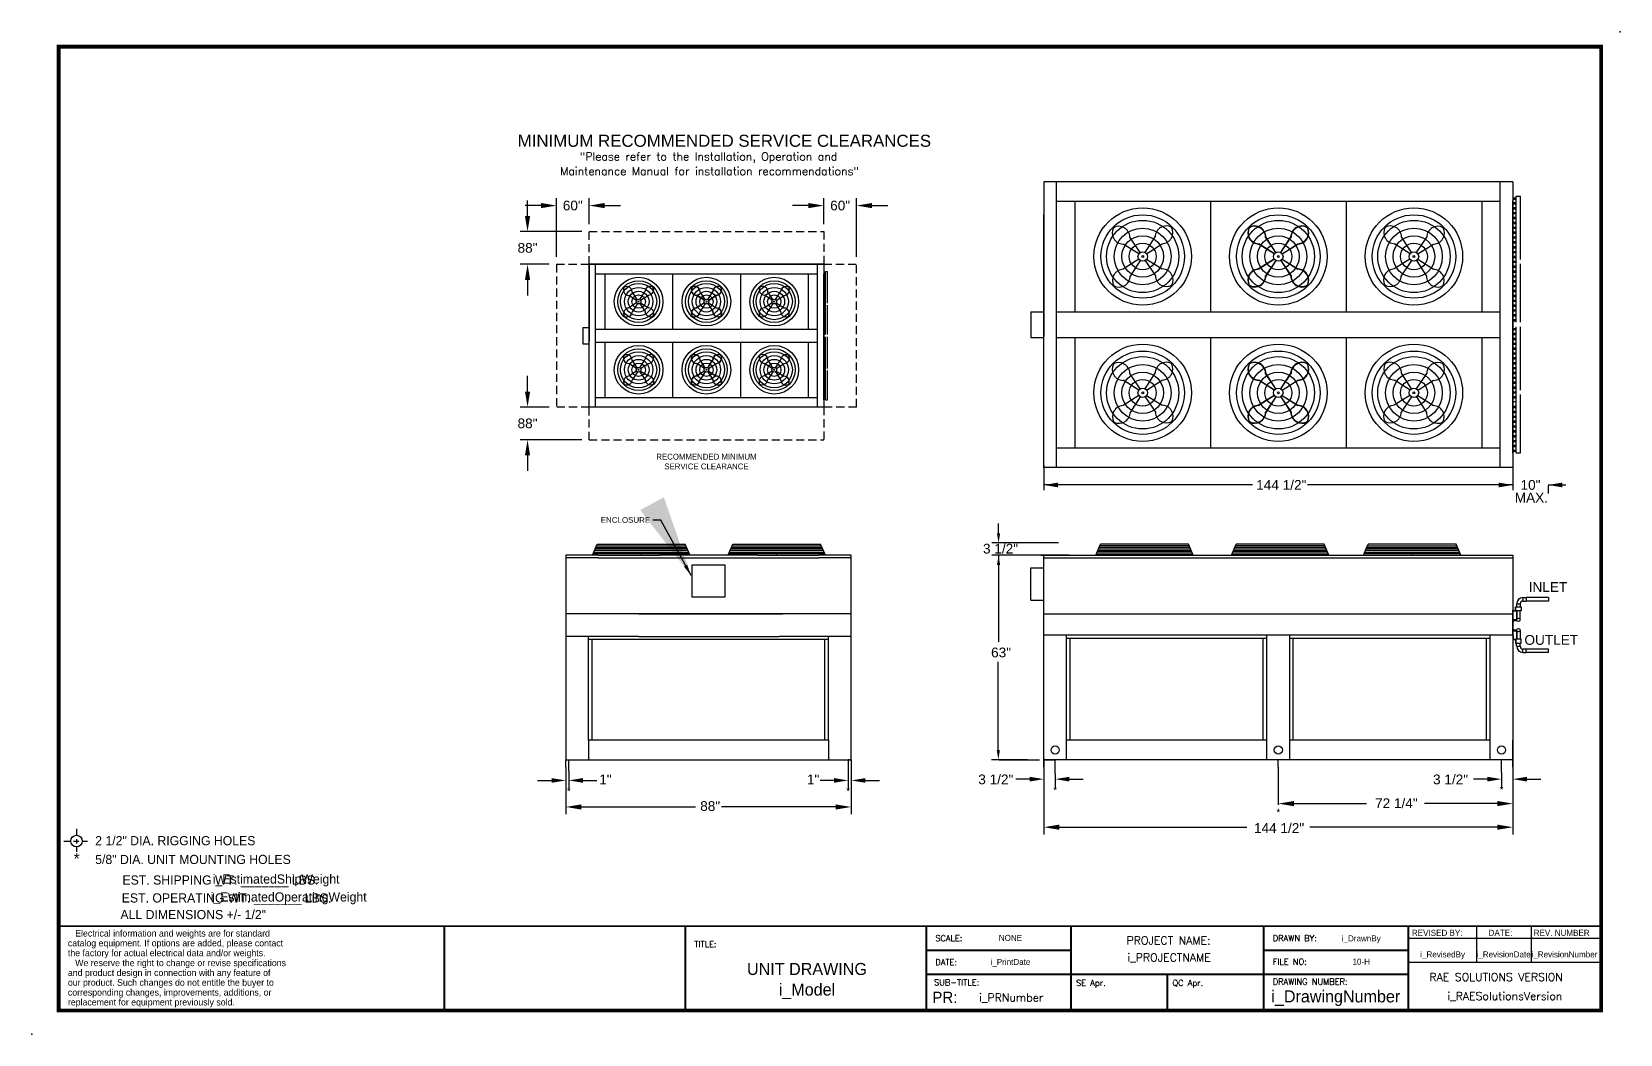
# Model space of a CAD drawing. Extents: x -52 to 437, y -28 to 281.
import ezdxf
from ezdxf.enums import TextEntityAlignment as Align

# ---------------------------------------------------------------- set-up
doc = ezdxf.new("R2010")
doc.units = 0
doc.header["$MEASUREMENT"] = 0
doc.linetypes.add('DASHED', pattern=[0.75, 0.5, -0.25])
doc.layers.get('0').update_dxf_attribs({"color": 1, "linetype": 'CONTINUOUS'})
doc.layers.get('Defpoints').update_dxf_attribs({"color": 1, "linetype": 'CONTINUOUS'})
doc.layers.add('SEE', color=1, linetype='CONTINUOUS')
doc.styles.add('dimentions', font='ARIAL.TTF')
doc.styles.add('SIMPLEX', font='SIMPLEX')
doc.dimstyles.get("Standard").update_dxf_attribs({"dimtxt": 1.8, "dimasz": 1.8, "dimexe": 0.18, "dimexo": 0.0625, "dimgap": 0.09, "dimtad": 0, "dimtih": 1, "dimtoh": 1, "dimdec": 4, "dimzin": 0, "dimdsep": 46, "dimtxsty": 'STANDARD', "dimcen": 0.09, "dimadec": 0, "dimazin": 0, "dimtfac": 1, "dimtdec": 4, "dimtofl": 0, "dimtmove": 0, "dimatfit": 3, "dimfxl": 1, "dimtolj": 1, "dimtzin": 0, "dimarcsym": 0})

msp = doc.modelspace()

# ---------------------------------------------------------------- linework, layer by layer
at = {"color": 1}
for p, q in [((404, 234.97), (259.5, 234.97)), ((259.5, 234.97), (259.5, 187.3)), ((263.38, 146.97), (263.38, 234.97)), ((400.11, 146.97), (400.11, 234.97)), ((404, 234.97), (404, 146.97)), ((104.54, 227.66), (99.74, 227.66)), ((100.44, 224.46), (100.44, 229.26)), ((109.34, 211.82), (109.34, 229.91)), ((119.43, 221.91), (119.43, 229.91)), ((124.23, 227.66), (129.03, 227.66)), ((186.91, 227.66), (182.11, 227.66)), ((191.71, 221.91), (191.71, 229.91)), ((201.8, 211.82), (201.8, 229.91)), ((206.6, 227.66), (211.4, 227.66)), ((400.11, 228.97), (263.38, 228.97)), ((269.06, 228.97), (269.06, 194.97)), ((310.85, 228.97), (310.85, 194.97)), ((352.64, 228.97), (352.64, 194.97)), ((394.43, 228.97), (394.43, 194.97)), ((404, 152.97), (404, 228.97)), ((259.5, 156.9), (259.5, 224.9)), ((117.18, 219.66), (98.18, 219.66)), ((288.73, 212.75), (283.9, 215.82)), ((289.16, 213.19), (286.02, 217.97)), ((290.73, 213.2), (293.8, 218.03)), ((291.17, 212.77), (295.95, 215.91)), ((330.52, 212.75), (325.69, 215.82)), ((330.53, 212.77), (325.75, 215.91)), ((330.95, 213.19), (327.81, 217.97)), ((330.97, 213.2), (327.9, 218.03)), ((332.52, 213.2), (335.59, 218.03)), ((332.54, 213.19), (335.68, 217.97)), ((332.96, 212.77), (337.74, 215.91)), ((332.97, 212.75), (337.8, 215.82)), ((372.32, 212.77), (367.54, 215.91)), ((372.76, 213.2), (369.69, 218.03)), ((374.33, 213.19), (377.47, 217.97)), ((374.76, 212.75), (379.59, 215.82)), ((288.74, 211.18), (283.96, 208.04)), ((289.18, 210.75), (286.11, 205.92)), ((290.75, 210.76), (293.89, 205.98)), ((291.18, 211.19), (296.01, 208.13)), ((330.52, 211.19), (325.69, 208.13)), ((330.53, 211.18), (325.75, 208.04)), ((330.95, 210.76), (327.81, 205.98)), ((330.97, 210.75), (327.9, 205.92)), ((332.52, 210.75), (335.59, 205.92)), ((332.54, 210.76), (335.68, 205.98)), ((332.96, 211.18), (337.74, 208.04)), ((332.97, 211.19), (337.8, 208.13)), ((372.31, 211.19), (367.48, 208.13)), ((372.74, 210.76), (369.6, 205.98)), ((374.31, 210.75), (377.38, 205.92)), ((374.75, 211.18), (379.53, 208.04)), ((107.09, 209.57), (98.18, 209.57)), ((191.68, 209.57), (119.43, 209.57)), ((119.43, 209.57), (119.43, 185.74)), ((121.37, 165.57), (121.37, 209.57)), ((189.73, 206.57), (121.37, 206.57)), ((124.21, 206.57), (124.21, 189.57)), ((145.11, 206.57), (145.11, 189.57)), ((166, 206.57), (166, 189.57)), ((186.89, 206.57), (186.89, 189.57)), ((189.73, 165.57), (189.73, 209.57)), ((191.68, 209.57), (191.68, 165.57)), ((191.71, 168.57), (191.71, 206.57)), ((100.44, 204.77), (100.44, 199.97)), ((119.43, 170.53), (119.43, 204.53)), ((134.26, 198.68), (132.69, 201.07)), ((135.05, 198.68), (136.58, 201.1)), ((155.15, 198.68), (153.59, 201.07)), ((155.16, 198.68), (153.63, 201.1)), ((155.94, 198.68), (157.48, 201.1)), ((155.95, 198.68), (157.52, 201.07)), ((176.06, 198.68), (174.52, 201.1)), ((176.85, 198.68), (178.41, 201.07)), ((134.05, 198.46), (131.63, 200)), ((134.05, 197.67), (131.66, 196.11)), ((134.27, 197.46), (132.74, 195.05)), ((135.06, 197.47), (136.63, 195.07)), ((135.26, 198.47), (137.66, 200.04)), ((135.27, 197.68), (137.69, 196.15)), ((154.94, 198.46), (152.53, 200)), ((154.94, 197.68), (152.53, 196.15)), ((154.95, 198.47), (152.55, 200.04)), ((154.95, 197.67), (152.55, 196.11)), ((155.15, 197.47), (153.59, 195.07)), ((155.16, 197.46), (153.63, 195.05)), ((155.94, 197.46), (157.48, 195.05)), ((155.95, 197.47), (157.52, 195.07)), ((156.16, 198.47), (158.55, 200.04)), ((156.16, 197.67), (158.55, 196.11)), ((156.17, 198.46), (158.58, 200)), ((156.17, 197.68), (158.58, 196.15)), ((175.83, 197.68), (173.42, 196.15)), ((175.84, 198.47), (173.45, 200.04)), ((176.05, 197.47), (174.48, 195.07)), ((176.84, 197.46), (178.37, 195.05)), ((177.05, 197.67), (179.45, 196.11)), ((177.06, 198.46), (179.47, 200)), ((263.38, 194.97), (400.11, 194.97)), ((121.37, 189.57), (189.73, 189.57)), ((191.71, 167.77), (191.71, 186.52)), ((259.5, 146.97), (259.5, 187.3)), ((263.38, 186.97), (400.11, 186.97)), ((269.06, 186.97), (269.06, 152.97)), ((310.85, 186.97), (310.85, 152.97)), ((352.64, 186.97), (352.64, 152.97)), ((394.43, 186.97), (394.43, 152.97)), ((404.01, 151.36), (404.01, 188.86)), ((119.43, 165.57), (119.43, 185.74)), ((121.37, 185.57), (189.73, 185.57)), ((124.21, 185.57), (124.21, 168.57)), ((145.11, 185.57), (145.11, 168.57)), ((166, 185.57), (166, 168.57)), ((186.89, 185.57), (186.89, 168.57)), ((134.05, 177.46), (131.63, 179)), ((134.05, 176.67), (131.66, 175.11)), ((134.26, 177.68), (132.69, 180.07)), ((134.27, 176.46), (132.74, 174.05)), ((135.05, 177.68), (136.58, 180.1)), ((135.06, 176.47), (136.63, 174.07)), ((135.26, 177.47), (137.66, 179.04)), ((135.27, 176.68), (137.69, 175.15)), ((154.94, 177.46), (152.53, 179)), ((154.94, 176.68), (152.53, 175.15)), ((154.95, 177.47), (152.55, 179.04)), ((154.95, 176.67), (152.55, 175.11)), ((155.15, 177.68), (153.59, 180.07)), ((155.15, 176.47), (153.59, 174.07)), ((155.16, 177.68), (153.63, 180.1)), ((155.16, 176.46), (153.63, 174.05)), ((155.94, 177.68), (157.48, 180.1)), ((155.94, 176.46), (157.48, 174.05)), ((155.95, 177.68), (157.52, 180.07)), ((155.95, 176.47), (157.52, 174.07)), ((156.16, 177.47), (158.55, 179.04)), ((156.16, 176.67), (158.55, 175.11)), ((156.17, 177.46), (158.58, 179)), ((156.17, 176.68), (158.58, 175.15)), ((175.83, 176.68), (173.42, 175.15)), ((175.84, 177.47), (173.45, 179.04)), ((176.05, 176.47), (174.48, 174.07)), ((176.06, 177.68), (174.52, 180.1)), ((176.84, 176.46), (178.37, 174.05)), ((176.85, 177.68), (178.41, 180.07)), ((177.05, 176.67), (179.45, 175.11)), ((177.06, 177.46), (179.47, 179)), ((100.44, 170.37), (100.44, 175.17)), ((288.73, 170.75), (283.9, 173.82)), ((289.16, 171.19), (286.02, 175.97)), ((290.73, 171.2), (293.8, 176.03)), ((291.17, 170.77), (295.95, 173.91)), ((330.52, 170.75), (325.69, 173.82)), ((330.53, 170.77), (325.75, 173.91)), ((330.95, 171.19), (327.81, 175.97)), ((330.97, 171.2), (327.9, 176.03)), ((332.52, 171.2), (335.59, 176.03)), ((332.54, 171.19), (335.68, 175.97)), ((332.96, 170.77), (337.74, 173.91)), ((332.97, 170.75), (337.8, 173.82)), ((372.32, 170.77), (367.54, 173.91)), ((372.76, 171.2), (369.69, 176.03)), ((374.33, 171.19), (377.47, 175.97)), ((374.76, 170.75), (379.59, 173.82)), ((404.01, 174.65), (404.01, 165.56)), ((121.37, 168.57), (189.73, 168.57)), ((191.68, 168.57), (191.68, 165.57)), ((288.74, 169.18), (283.96, 166.04)), ((289.18, 168.75), (286.11, 163.92)), ((290.75, 168.76), (293.89, 163.98)), ((291.18, 169.19), (296.01, 166.13)), ((330.52, 169.19), (325.69, 166.13)), ((330.53, 169.18), (325.75, 166.04)), ((330.95, 168.76), (327.81, 163.98)), ((330.97, 168.75), (327.9, 163.92)), ((332.52, 168.75), (335.59, 163.92)), ((332.54, 168.76), (335.68, 163.98)), ((332.96, 169.18), (337.74, 166.04)), ((332.97, 169.19), (337.8, 166.13)), ((372.31, 169.19), (367.48, 166.13)), ((372.74, 168.76), (369.6, 163.98)), ((374.31, 168.75), (377.38, 163.92)), ((374.75, 169.18), (379.53, 166.04)), ((107.09, 165.57), (98.18, 165.57)), ((191.68, 165.57), (119.43, 165.57)), ((117.18, 155.48), (98.18, 155.48)), ((263.38, 152.97), (400.11, 152.97)), ((404, 152.97), (404, 146.97)), ((100.44, 150.68), (100.44, 145.88)), ((404, 146.97), (259.5, 146.97)), ((414.9, 141.35), (414.9, 138.99)), ((120.44, 119.91), (121.89, 123.3)), ((121.69, 122.81), (149.2, 122.81)), ((121.89, 123.3), (148.99, 123.3)), ((150.4, 120), (148.99, 123.3)), ((162.23, 120), (163.64, 123.3)), ((163.44, 122.81), (190.95, 122.81)), ((163.64, 123.3), (190.74, 123.3)), ((192.19, 119.91), (190.74, 123.3)), ((275.5, 119.91), (276.95, 123.3)), ((304.25, 122.81), (276.74, 122.81)), ((304.04, 123.3), (276.95, 123.3)), ((305.5, 119.91), (304.04, 123.3)), ((317.29, 119.91), (318.74, 123.3)), ((346.04, 122.81), (318.53, 122.81)), ((345.83, 123.3), (318.74, 123.3)), ((347.29, 119.91), (345.83, 123.3)), ((358, 119.91), (359.45, 123.3)), ((359.24, 122.81), (386.75, 122.81)), ((359.93, 123.3), (359.45, 123.3)), ((386.54, 123.3), (359.93, 123.3)), ((388, 119.91), (386.54, 123.3)), ((112.19, 119.91), (112.19, 56.91)), ((122.08, 119.91), (112.19, 119.91)), ((122.15, 119.16), (112.19, 119.16)), ((150.23, 120.4), (120.65, 120.4)), ((120.86, 120.88), (150.03, 120.88)), ((149.82, 121.36), (121.06, 121.36)), ((149.61, 121.85), (121.27, 121.85)), ((121.48, 122.33), (149.4, 122.33)), ((191.98, 120.4), (162.4, 120.4)), ((162.61, 120.88), (191.78, 120.88)), ((191.57, 121.36), (162.81, 121.36)), ((191.36, 121.85), (163.02, 121.85)), ((163.23, 122.33), (191.15, 122.33)), ((200.19, 119.16), (190.15, 119.16)), ((200.19, 119.91), (190.23, 119.91)), ((200.19, 56.91), (200.19, 119.91)), ((258.63, 119.91), (260.26, 119.91)), ((259.5, 119.91), (404, 119.91)), ((259.5, 56.91), (259.5, 119.91)), ((259.5, 119.16), (404, 119.16)), ((259.5, 102.72), (259.5, 119.16)), ((275.7, 120.4), (305.29, 120.4)), ((305.08, 120.88), (275.91, 120.88)), ((276.12, 121.36), (304.87, 121.36)), ((276.33, 121.85), (304.67, 121.85)), ((304.46, 122.33), (276.53, 122.33)), ((317.49, 120.4), (347.08, 120.4)), ((346.87, 120.88), (317.7, 120.88)), ((317.91, 121.36), (346.66, 121.36)), ((318.11, 121.85), (346.46, 121.85)), ((346.25, 122.33), (318.32, 122.33)), ((387.79, 120.4), (358.2, 120.4)), ((358.41, 120.88), (387.58, 120.88)), ((387.37, 121.36), (358.62, 121.36)), ((387.17, 121.85), (358.83, 121.85)), ((359.03, 122.33), (386.96, 122.33)), ((404, 119.91), (404, 101.91)), ((134.76, 101.91), (112.19, 101.91)), ((122.19, 101.99), (190.19, 101.99)), ((134.76, 101.91), (178.94, 101.91)), ((200.19, 101.91), (178.94, 101.91)), ((259.5, 101.91), (404, 101.91)), ((404, 101.91), (404, 94.91)), ((404, 101.66), (404, 93.97)), ((134.7, 94.91), (112.19, 94.91)), ((119.19, 62.91), (119.19, 94.91)), ((193.19, 93.91), (119.19, 93.91)), ((120.32, 62.91), (120.32, 93.91)), ((134.7, 94.91), (177.95, 94.91)), ((197.7, 94.91), (177.95, 94.91)), ((192.07, 62.91), (192.07, 93.91)), ((193.19, 62.91), (193.19, 94.91)), ((200.19, 94.91), (196.94, 94.91)), ((259.5, 95.41), (404, 95.41)), ((266.5, 56.91), (266.5, 95.41)), ((266.5, 94.41), (328.25, 94.41)), ((267.62, 62.91), (267.62, 94.41)), ((327.12, 62.91), (327.12, 94.41)), ((328.25, 56.91), (328.25, 95.41)), ((335.25, 56.91), (335.25, 95.41)), ((335.25, 94.41), (397, 94.41)), ((336.37, 62.91), (336.37, 94.41)), ((395.87, 62.91), (395.87, 94.41)), ((397, 56.91), (397, 95.41)), ((404, 94.91), (404, 56.91)), ((193.19, 62.91), (119.19, 62.91)), ((119.19, 62.91), (119.19, 56.91)), ((193.19, 62.91), (193.19, 56.91)), ((328.25, 62.91), (266.5, 62.91)), ((397, 62.91), (335.25, 62.91)), ((404, 56.91), (404, 62.91)), ((112.19, 56.91), (200.19, 56.91)), ((112.19, 54.66), (112.19, 56.91)), ((112.19, 54.66), (112.19, 40.09)), ((113.19, 53.37), (113.19, 56.91)), ((200.19, 56.91), (199.19, 56.91)), ((200.19, 56.91), (200.19, 40.09)), ((404, 56.91), (259.5, 56.91)), ((259.5, 56.91), (263, 56.91)), ((259.5, 54.66), (259.5, 56.91)), ((259.5, 54.66), (259.5, 33.87)), ((263, 52.6), (263, 56.91)), ((331.75, 54.66), (331.75, 56.91)), ((331.75, 54.66), (331.75, 43)), ((400.5, 52.99), (400.5, 56.91)), ((404, 54.66), (404, 56.91)), ((404, 54.66), (404, 43)), ((404, 54.66), (404, 33.87)), ((116.99, 42.35), (152.16, 42.35)), ((195.39, 42.35), (160.23, 42.35)), ((336.55, 43.39), (358.96, 43.39)), ((399.2, 43.39), (376.78, 43.39)), ((264.3, 36.12), (322.08, 36.12)), ((399.2, 36.12), (341.41, 36.12))]:
    msp.add_line(p, q, dxfattribs=at)
at = {"ltscale": 7}
for p, q in [((403.96, 230.06), (405.1, 230.06)), ((405.07, 230.53), (406.38, 230.53)), ((405.07, 191.69), (405.07, 230.53)), ((406.38, 211.01), (406.38, 230.53)), ((403.96, 229.68), (405.1, 229.68)), ((403.96, 228.56), (405.1, 228.56)), ((403.96, 228.18), (405.1, 228.18)), ((403.96, 227.06), (405.1, 227.06)), ((403.96, 226.68), (405.1, 226.68)), ((403.96, 225.56), (405.1, 225.56)), ((403.96, 225.18), (405.1, 225.18)), ((403.96, 224.06), (405.1, 224.06)), ((403.96, 223.68), (405.1, 223.68)), ((403.96, 222.56), (405.1, 222.56)), ((403.96, 222.18), (405.1, 222.18)), ((403.96, 221.06), (405.1, 221.06)), ((403.96, 220.68), (405.1, 220.68)), ((403.96, 219.56), (405.1, 219.56)), ((403.96, 219.18), (405.1, 219.18)), ((403.96, 218.06), (405.1, 218.06)), ((403.96, 217.68), (405.1, 217.68)), ((403.96, 216.56), (405.1, 216.56)), ((403.96, 216.18), (405.1, 216.18)), ((403.96, 215.06), (405.1, 215.06)), ((403.96, 214.68), (405.1, 214.68)), ((403.96, 213.56), (405.1, 213.56)), ((403.96, 213.18), (405.1, 213.18)), ((403.96, 212.06), (405.1, 212.06)), ((403.96, 211.68), (405.1, 211.68)), ((403.96, 210.56), (405.1, 210.56)), ((191.69, 207.12), (192.26, 207.12)), ((191.69, 206.93), (192.26, 206.93)), ((191.69, 206.37), (192.26, 206.37)), ((191.69, 206.18), (192.26, 206.18)), ((191.69, 205.62), (192.26, 205.62)), ((192.25, 207.35), (192.9, 207.35)), ((192.25, 187.93), (192.25, 207.35)), ((192.9, 197.59), (192.9, 207.35)), ((403.96, 210.18), (405.1, 210.18)), ((403.96, 209.06), (405.1, 209.06)), ((403.96, 208.68), (405.1, 208.68)), ((403.96, 207.56), (405.1, 207.56)), ((403.96, 207.18), (405.1, 207.18)), ((403.96, 206.06), (405.1, 206.06)), ((403.96, 205.68), (405.1, 205.68)), ((406.38, 191.69), (406.38, 209.7)), ((191.69, 205.43), (192.26, 205.43)), ((191.69, 204.87), (192.26, 204.87)), ((191.69, 204.68), (192.26, 204.68)), ((191.69, 204.12), (192.26, 204.12)), ((191.69, 203.93), (192.26, 203.93)), ((191.69, 203.37), (192.26, 203.37)), ((191.69, 203.18), (192.26, 203.18)), ((191.69, 202.62), (192.26, 202.62)), ((191.69, 202.43), (192.26, 202.43)), ((191.69, 201.87), (192.26, 201.87)), ((191.69, 201.68), (192.26, 201.68)), ((191.69, 201.12), (192.26, 201.12)), ((191.69, 200.93), (192.26, 200.93)), ((403.96, 204.56), (405.1, 204.56)), ((403.96, 204.18), (405.1, 204.18)), ((403.96, 203.06), (405.1, 203.06)), ((403.96, 202.68), (405.1, 202.68)), ((403.96, 201.56), (405.1, 201.56)), ((403.96, 201.18), (405.1, 201.18)), ((191.69, 200.37), (192.26, 200.37)), ((191.69, 200.18), (192.26, 200.18)), ((191.69, 199.62), (192.26, 199.62)), ((191.69, 199.43), (192.26, 199.43)), ((191.69, 198.87), (192.26, 198.87)), ((191.69, 198.68), (192.26, 198.68)), ((191.69, 198.12), (192.26, 198.12)), ((191.69, 197.93), (192.26, 197.93)), ((191.69, 197.37), (192.26, 197.37)), ((191.69, 197.18), (192.26, 197.18)), ((191.69, 196.62), (192.26, 196.62)), ((191.69, 196.43), (192.26, 196.43)), ((191.69, 195.87), (192.26, 195.87)), ((192.9, 187.93), (192.9, 196.94)), ((403.96, 200.06), (405.1, 200.06)), ((403.96, 199.68), (405.1, 199.68)), ((403.96, 198.56), (405.1, 198.56)), ((403.96, 198.18), (405.1, 198.18)), ((403.96, 197.06), (405.1, 197.06)), ((403.96, 196.68), (405.1, 196.68)), ((191.69, 195.68), (192.26, 195.68)), ((191.69, 195.12), (192.26, 195.12)), ((191.69, 194.93), (192.26, 194.93)), ((191.69, 194.37), (192.26, 194.37)), ((191.69, 194.18), (192.26, 194.18)), ((191.69, 193.62), (192.26, 193.62)), ((191.69, 193.43), (192.26, 193.43)), ((191.69, 192.87), (192.26, 192.87)), ((191.69, 192.68), (192.26, 192.68)), ((191.69, 192.12), (192.26, 192.12)), ((191.69, 191.93), (192.26, 191.93)), ((191.69, 191.37), (192.26, 191.37)), ((191.69, 191.18), (192.26, 191.18)), ((403.96, 195.56), (405.1, 195.56)), ((403.96, 195.18), (405.1, 195.18)), ((403.96, 194.06), (405.1, 194.06)), ((403.96, 193.68), (405.1, 193.68)), ((403.96, 192.56), (405.1, 192.56)), ((403.96, 192.18), (405.1, 192.18)), ((191.69, 190.62), (192.26, 190.62)), ((191.69, 190.43), (192.26, 190.43)), ((191.69, 189.87), (192.26, 189.87)), ((191.69, 189.68), (192.26, 189.68)), ((191.69, 189.12), (192.26, 189.12)), ((191.69, 188.93), (192.26, 188.93)), ((191.69, 188.37), (192.26, 188.37)), ((191.69, 188.18), (192.26, 188.18)), ((191.69, 186.99), (192.26, 186.99)), ((191.69, 186.8), (192.26, 186.8)), ((191.69, 186.24), (192.26, 186.24)), ((191.69, 186.05), (192.26, 186.05)), ((192.9, 177.47), (192.9, 187.23)), ((403.96, 189.81), (405.1, 189.81)), ((403.96, 189.44), (405.1, 189.44)), ((403.96, 188.31), (405.1, 188.31)), ((403.96, 187.94), (405.1, 187.94)), ((403.96, 186.81), (405.1, 186.81)), ((403.96, 186.44), (405.1, 186.44)), ((191.69, 185.49), (192.26, 185.49)), ((191.69, 185.3), (192.26, 185.3)), ((191.69, 184.74), (192.26, 184.74)), ((191.69, 184.55), (192.26, 184.55)), ((191.69, 183.99), (192.26, 183.99)), ((191.69, 183.8), (192.26, 183.8)), ((191.69, 183.24), (192.26, 183.24)), ((191.69, 183.05), (192.26, 183.05)), ((191.69, 182.49), (192.26, 182.49)), ((191.69, 182.3), (192.26, 182.3)), ((191.69, 181.74), (192.26, 181.74)), ((191.69, 181.55), (192.26, 181.55)), ((403.96, 185.31), (405.1, 185.31)), ((403.96, 184.94), (405.1, 184.94)), ((403.96, 183.81), (405.1, 183.81)), ((403.96, 183.44), (405.1, 183.44)), ((403.96, 182.31), (405.1, 182.31)), ((403.96, 181.94), (405.1, 181.94)), ((191.69, 180.99), (192.26, 180.99)), ((191.69, 180.8), (192.26, 180.8)), ((191.69, 180.24), (192.26, 180.24)), ((191.69, 180.05), (192.26, 180.05)), ((191.69, 179.49), (192.26, 179.49)), ((191.69, 179.3), (192.26, 179.3)), ((191.69, 178.74), (192.26, 178.74)), ((191.69, 178.55), (192.26, 178.55)), ((191.69, 177.99), (192.26, 177.99)), ((191.69, 177.8), (192.26, 177.8)), ((191.69, 177.24), (192.26, 177.24)), ((191.69, 177.05), (192.26, 177.05)), ((191.69, 176.49), (192.26, 176.49)), ((191.69, 176.3), (192.26, 176.3)), ((403.96, 180.81), (405.1, 180.81)), ((403.96, 180.44), (405.1, 180.44)), ((403.96, 179.31), (405.1, 179.31)), ((403.96, 178.94), (405.1, 178.94)), ((403.96, 177.81), (405.1, 177.81)), ((403.96, 177.44), (405.1, 177.44)), ((403.96, 176.31), (405.1, 176.31)), ((191.69, 175.74), (192.26, 175.74)), ((191.69, 174.99), (192.26, 174.99)), ((191.69, 174.8), (192.26, 174.8)), ((191.69, 174.24), (192.26, 174.24)), ((191.69, 174.05), (192.26, 174.05)), ((191.69, 173.49), (192.26, 173.49)), ((191.69, 173.3), (192.26, 173.3)), ((191.69, 172.74), (192.26, 172.74)), ((191.69, 172.55), (192.26, 172.55)), ((191.69, 171.99), (192.26, 171.99)), ((191.69, 171.8), (192.26, 171.8)), ((403.96, 175.94), (405.1, 175.94)), ((403.96, 174.81), (405.1, 174.81)), ((403.96, 174.44), (405.1, 174.44)), ((403.96, 173.31), (405.1, 173.31)), ((403.96, 172.94), (405.1, 172.94)), ((403.96, 171.81), (405.1, 171.81)), ((403.96, 171.44), (405.1, 171.44))]:
    msp.add_line(p, q, dxfattribs=at)
for p, q in [((404, 220.54), (404, 226.54)), ((404.01, 191.6), (404.01, 229.1)), ((404.01, 214.9), (404.01, 205.81)), ((191.71, 187.89), (191.71, 206.64)), ((191.71, 202.36), (191.71, 205.36)), ((191.71, 199.54), (191.71, 194.99)), ((191.71, 179.41), (191.71, 174.87))]:
    msp.add_line(p, q)
at = {"color": 1, "linetype": 'DASHED', "ltscale": 5}
for p, q in [((119.43, 219.66), (191.71, 219.66)), ((119.43, 209.57), (119.43, 219.66)), ((191.71, 219.66), (191.71, 209.57)), ((109.34, 209.57), (109.34, 165.57)), ((109.34, 209.57), (119.43, 209.57)), ((191.71, 209.57), (201.8, 209.57)), ((201.8, 165.57), (201.8, 209.57)), ((119.43, 165.57), (109.34, 165.57)), ((119.43, 155.48), (119.43, 165.57)), ((201.8, 165.57), (190.05, 165.57)), ((191.71, 165.57), (191.71, 155.48)), ((119.43, 155.48), (191.71, 155.48))]:
    msp.add_line(p, q, dxfattribs=at)
at = {"color": 1, "ltscale": 5}
for p, q in [((119.43, 165.57), (119.43, 209.57)), ((119.43, 209.57), (191.71, 209.57)), ((191.71, 209.57), (191.71, 165.57)), ((191.74, 170.57), (191.74, 204.57)), ((191.74, 204.57), (191.74, 170.57)), ((191.74, 170.57), (191.74, 204.57)), ((191.71, 165.57), (119.43, 165.57))]:
    msp.add_line(p, q, dxfattribs=at)
at = {"color": 7, "linetype": 'Continuous'}
for p, q in [((403.93, 191.32), (403.92, 191.32)), ((403.93, 191.32), (403.93, 191.32)), ((404.01, 191.32), (404.01, 191.31)), ((191.67, 187.75), (191.67, 187.75)), ((191.67, 187.75), (191.67, 187.75)), ((191.71, 187.75), (191.71, 187.74))]:
    msp.add_line(p, q, dxfattribs=at)
at = {"color": 1, "ltscale": 7}
for p, q in [((192.25, 167.81), (192.25, 187.23)), ((405.07, 151.44), (405.07, 190.28)), ((406.38, 170.76), (406.38, 190.28)), ((192.9, 167.81), (192.9, 176.81)), ((191.69, 171.24), (192.26, 171.24)), ((191.69, 171.05), (192.26, 171.05)), ((191.69, 170.49), (192.26, 170.49)), ((191.69, 170.3), (192.26, 170.3)), ((191.69, 169.74), (192.26, 169.74)), ((191.69, 169.55), (192.26, 169.55)), ((191.69, 168.99), (192.26, 168.99)), ((191.69, 168.8), (192.26, 168.8)), ((191.69, 168.24), (192.26, 168.24)), ((191.69, 168.05), (192.26, 168.05)), ((192.25, 167.81), (192.9, 167.81)), ((403.96, 170.31), (405.1, 170.31)), ((403.96, 169.94), (405.1, 169.94)), ((403.96, 168.81), (405.1, 168.81)), ((403.96, 168.44), (405.1, 168.44)), ((403.96, 167.31), (405.1, 167.31)), ((406.38, 151.44), (406.38, 169.45)), ((403.96, 165.81), (405.1, 165.81)), ((403.96, 165.44), (405.1, 165.44)), ((403.96, 164.31), (405.1, 164.31)), ((403.96, 163.94), (405.1, 163.94)), ((403.96, 162.81), (405.1, 162.81)), ((403.96, 162.44), (405.1, 162.44)), ((403.96, 161.31), (405.1, 161.31)), ((403.96, 160.94), (405.1, 160.94)), ((403.96, 159.81), (405.1, 159.81)), ((403.96, 159.44), (405.1, 159.44)), ((403.96, 158.31), (405.1, 158.31)), ((403.96, 157.94), (405.1, 157.94)), ((403.96, 156.81), (405.1, 156.81)), ((403.96, 156.44), (405.1, 156.44)), ((403.96, 155.31), (405.1, 155.31)), ((403.96, 154.94), (405.1, 154.94)), ((403.96, 153.81), (405.1, 153.81)), ((403.96, 153.44), (405.1, 153.44)), ((403.96, 152.31), (405.1, 152.31)), ((403.96, 151.94), (405.1, 151.94)), ((405.07, 151.44), (406.38, 151.44)), ((404, 102.87), (404.82, 102.87)), ((404, 101.6), (404, 102.87)), ((404, 102.84), (404, 93.99)), ((404.07, 101.6), (404.07, 102.8)), ((404.07, 102.8), (404.9, 102.8)), ((404.82, 102.87), (404.82, 104)), ((404.82, 104), (404.9, 104)), ((404.9, 102.8), (404.9, 104)), ((404.9, 104), (406.25, 104)), ((406.55, 102.8), (404.9, 102.8)), ((405.14, 104.94), (406.3, 104.94)), ((405.14, 104.94), (405.14, 104)), ((405.2, 104), (406.25, 104)), ((405.2, 102.8), (405.2, 100.01)), ((405.2, 100.01), (405.2, 102.8)), ((406.25, 104), (406.55, 104)), ((406.25, 100.01), (406.25, 102.8)), ((406.3, 104.94), (406.3, 104)), ((406.55, 104), (406.55, 102.8)), ((407.12, 106.92), (407.12, 105.75)), ((407.12, 106.92), (408.06, 106.92)), ((407.12, 105.75), (408.06, 105.75)), ((408.06, 106.92), (408.06, 105.75)), ((414.94, 106.86), (408.06, 106.86)), ((414.94, 105.81), (408.06, 105.81)), ((414.94, 106.86), (414.94, 105.81)), ((404, 101.6), (404, 98.41)), ((404.07, 101.6), (404, 101.6)), ((404, 100.16), (405.22, 100.16)), ((404, 98.41), (404, 100.01)), ((404, 99.86), (405.22, 99.86)), ((404, 96.97), (405.22, 96.97)), ((404, 96.67), (405.22, 96.67)), ((404, 95.22), (404, 93.95)), ((404.07, 95.22), (404, 95.22)), ((404, 93.95), (404.82, 93.95)), ((404.07, 95.22), (404.07, 94.02)), ((404.07, 94.02), (404.9, 94.02)), ((404.82, 93.95), (404.82, 92.82)), ((406.55, 94.02), (404.9, 94.02)), ((404.9, 94.02), (404.9, 92.82)), ((405.2, 94.02), (405.2, 96.82)), ((405.2, 96.82), (405.2, 94.02)), ((406.25, 96.82), (406.25, 94.02)), ((406.55, 92.82), (406.55, 94.02)), ((404.82, 92.82), (404.9, 92.82)), ((404.9, 92.82), (406.25, 92.82)), ((405.14, 91.89), (405.14, 92.82)), ((405.14, 92.82), (406.3, 92.82)), ((405.14, 91.89), (406.3, 91.89)), ((405.2, 92.82), (406.25, 92.82)), ((406.25, 92.82), (406.55, 92.82)), ((406.3, 91.89), (406.3, 92.82)), ((407.12, 91.07), (408.06, 91.07)), ((407.12, 89.9), (407.12, 91.07)), ((407.12, 89.9), (408.06, 89.9)), ((408.06, 89.9), (408.06, 91.07)), ((414.94, 91.01), (408.06, 91.01)), ((414.94, 89.96), (408.06, 89.96)), ((414.94, 89.96), (414.94, 91.01))]:
    msp.add_line(p, q, dxfattribs=at)
at = {"color": 1, "lineweight": 30}
for p, q in [((259.5, 147.72), (259.5, 139.99)), ((404, 147.72), (404, 139.99)), ((281.18, 141.57), (259.5, 141.57)), ((323.81, 141.57), (259.5, 141.57)), ((404, 141.57), (340.71, 141.57)), ((414.9, 141.57), (420.37, 141.57)), ((245.74, 56.91), (258.19, 56.91)), ((-38.53, 35.65), (-38.53, 33.78)), ((-42.41, 31.86), (-40.51, 31.86)), ((-39.41, 31.86), (-37.81, 31.86)), ((-38.53, 32.46), (-38.53, 31.05)), ((-38.53, 30.04), (-38.53, 28.56)), ((-36.72, 31.86), (-35.09, 31.86)), ((74.8, -20.35), (74.8, 5.63)), ((149.05, -20.35), (149.05, 5.63)), ((223.3, 5.63), (371.8, 5.63)), ((223.3, -20.35), (223.3, 5.63)), ((267.85, 5.63), (267.85, -20.35)), ((327.25, 5.63), (327.25, -9.22)), ((371.8, 5.63), (371.8, -20.35)), ((371.8, 5.63), (431.2, 5.63)), ((371.8, 5.63), (371.8, 1.92)), ((392.76, 5.63), (392.76, -5.5)), ((409.64, 5.63), (409.64, -5.5)), ((371.8, 1.92), (431.2, 1.92)), ((267.85, -1.79), (223.3, -1.79)), ((327.25, -1.79), (371.8, -1.79)), ((327.25, -9.22), (327.25, -1.79)), ((371.8, -9.22), (223.3, -9.22)), ((297.55, -9.22), (297.55, -20.35)), ((327.25, -9.22), (327.25, -20.35)), ((371.8, -5.5), (431.2, -5.5))]:
    msp.add_line(p, q, dxfattribs=at)
at = {"color": 1, "linetype": 'ByBlock', "lineweight": 30}
for p, q in [((245.55, 126.71), (245.55, 129.73)), ((264.03, 123.69), (243.45, 123.69)), ((267.33, 119.9), (243.45, 119.9)), ((245.55, 119.9), (245.55, 93.28)), ((245.48, 59.94), (245.48, 87.04)), ((254.48, 56.91), (243.38, 56.91))]:
    msp.add_line(p, q, dxfattribs=at)
at = {"color": 1, "linetype": 'Continuous'}
for p, q in [((403.29, 101.71), (403.29, 101.66)), ((404, 101.71), (403.29, 101.71)), ((403.29, 101.66), (403.29, 101.71)), ((403.29, 101.71), (403.29, 101.71)), ((404, 101.66), (404, 101.71)), ((404, 101.66), (404, 101.6)), ((404, 95.23), (404, 101.6))]:
    msp.add_line(p, q, dxfattribs=at)
at = {"color": 1, "linetype": 'ByBlock'}
for p, q in [((112.19, 53.91), (112.19, 47.53)), ((199.19, 56.91), (199.19, 47.53)), ((200.19, 53.91), (200.19, 47.53)), ((259.5, 57.29), (259.5, 47.93)), ((404, 57.29), (404, 47.93)), ((103.55, 50.53), (107.87, 50.53)), ((113.19, 53.37), (113.19, 47.53)), ((117.51, 50.53), (121.83, 50.53)), ((194.87, 50.53), (190.55, 50.53)), ((204.51, 50.53), (208.83, 50.53)), ((255.18, 50.93), (250.86, 50.93)), ((263, 52.6), (263, 47.93)), ((267.32, 50.93), (271.64, 50.93)), ((396.18, 50.93), (391.86, 50.93)), ((400.5, 52.99), (400.5, 47.93)), ((408.32, 50.93), (412.64, 50.93))]:
    msp.add_line(p, q, dxfattribs=at)
at = {"color": 1, "const_width": 1.19}
msp.add_lwpolyline([(-44, -20.35), (431.2, -20.35), (431.2, 276.65), (-44, 276.65), (-44, -20.35)], dxfattribs=at)
at = {"color": 1, "lineweight": 30, "const_width": 0.594}
for points in [[(75.5, 5.63), (-44, 5.63)], [(431.2, 5.63), (74.8, 5.63), (74.8, -20.35)], [(149.05, 5.63), (149.05, -20.35)], [(223.3, 5.63), (223.3, -20.35)], [(267.85, 5.63), (267.85, -20.35)], [(327.25, 5.63), (327.25, -20.35)], [(371.8, -20.35), (371.8, 5.63), (431.2, 5.63)], [(267.85, -1.79), (223.3, -1.79)], [(371.8, -1.79), (327.25, -1.79), (327.25, -20.35)], [(371.8, -9.22), (223.3, -9.22)], [(297.55, -9.22), (297.55, -20.35)]]:
    msp.add_lwpolyline(points, dxfattribs=at)
at = {"color": 1}
for centre, radius in [((289.96, 211.97), 15), ((331.75, 211.97), 15), ((331.75, 211.97), 15), ((373.54, 211.97), 15), ((289.96, 211.97), 12.85), ((289.96, 211.97), 11.14), ((289.96, 211.97), 8.74), ((331.75, 211.97), 12.85), ((331.75, 211.97), 12.85), ((331.75, 211.97), 11.14), ((331.75, 211.97), 11.14), ((331.75, 211.97), 8.74), ((331.75, 211.97), 8.74), ((373.54, 211.97), 12.85), ((373.54, 211.97), 11.14), ((373.54, 211.97), 8.74), ((289.96, 211.97), 6.4), ((289.96, 211.97), 4.13), ((331.75, 211.97), 6.4), ((331.75, 211.97), 6.4), ((331.75, 211.97), 4.13), ((331.75, 211.97), 4.13), ((373.54, 211.97), 6.4), ((373.54, 211.97), 4.13), ((289.96, 211.97), 1.45), ((289.96, 211.97), 0.286), ((331.75, 211.97), 1.45), ((331.75, 211.97), 1.45), ((331.75, 211.97), 0.286), ((331.75, 211.97), 0.286), ((373.54, 211.97), 1.45), ((373.54, 211.97), 0.286), ((134.66, 198.07), 7.5), ((155.55, 198.07), 7.5), ((155.55, 198.07), 7.5), ((176.45, 198.07), 7.5), ((134.66, 198.07), 6.43), ((134.66, 198.07), 5.57), ((134.66, 198.07), 4.37), ((134.66, 198.07), 3.2), ((155.55, 198.07), 6.43), ((155.55, 198.07), 6.43), ((155.55, 198.07), 5.57), ((155.55, 198.07), 5.57), ((155.55, 198.07), 4.37), ((155.55, 198.07), 4.37), ((155.55, 198.07), 3.2), ((155.55, 198.07), 3.2), ((176.45, 198.07), 6.43), ((176.45, 198.07), 5.57), ((176.45, 198.07), 4.37), ((176.45, 198.07), 3.2), ((134.66, 198.07), 2.07), ((134.66, 198.07), 0.726), ((134.66, 198.07), 0.143), ((155.55, 198.07), 2.07), ((155.55, 198.07), 2.07), ((155.55, 198.07), 0.726), ((155.55, 198.07), 0.726), ((155.55, 198.07), 0.143), ((155.55, 198.07), 0.143), ((176.45, 198.07), 2.07), ((176.45, 198.07), 0.726), ((176.45, 198.07), 0.143), ((134.66, 177.07), 7.5), ((134.66, 177.07), 6.43), ((134.66, 177.07), 5.57), ((134.66, 177.07), 4.37), ((155.55, 177.07), 7.5), ((155.55, 177.07), 7.5), ((155.55, 177.07), 6.43), ((155.55, 177.07), 6.43), ((155.55, 177.07), 5.57), ((155.55, 177.07), 5.57), ((155.55, 177.07), 4.37), ((155.55, 177.07), 4.37), ((176.45, 177.07), 7.5), ((176.45, 177.07), 6.43), ((176.45, 177.07), 5.57), ((176.45, 177.07), 4.37), ((289.96, 169.97), 15), ((289.96, 169.97), 12.85), ((289.96, 169.97), 11.14), ((331.75, 169.97), 15), ((331.75, 169.97), 15), ((331.75, 169.97), 12.85), ((331.75, 169.97), 12.85), ((331.75, 169.97), 11.14), ((331.75, 169.97), 11.14), ((373.54, 169.97), 15), ((373.54, 169.97), 12.85), ((373.54, 169.97), 11.14), ((134.66, 177.07), 3.2), ((134.66, 177.07), 2.07), ((134.66, 177.07), 0.726), ((134.66, 177.07), 0.143), ((155.55, 177.07), 3.2), ((155.55, 177.07), 3.2), ((155.55, 177.07), 2.07), ((155.55, 177.07), 2.07), ((155.55, 177.07), 0.726), ((155.55, 177.07), 0.726), ((155.55, 177.07), 0.143), ((155.55, 177.07), 0.143), ((176.45, 177.07), 3.2), ((176.45, 177.07), 2.07), ((176.45, 177.07), 0.726), ((176.45, 177.07), 0.143), ((289.96, 169.97), 8.74), ((289.96, 169.97), 6.4), ((331.75, 169.97), 8.74), ((331.75, 169.97), 8.74), ((331.75, 169.97), 6.4), ((331.75, 169.97), 6.4), ((373.54, 169.97), 8.74), ((373.54, 169.97), 6.4), ((289.96, 169.97), 4.13), ((289.96, 169.97), 1.45), ((331.75, 169.97), 4.13), ((331.75, 169.97), 4.13), ((331.75, 169.97), 1.45), ((331.75, 169.97), 1.45), ((373.54, 169.97), 4.13), ((373.54, 169.97), 1.45), ((289.96, 169.97), 0.286), ((331.75, 169.97), 0.286), ((331.75, 169.97), 0.286), ((373.54, 169.97), 0.286), ((263, 59.91), 1.25), ((331.75, 59.91), 1.25), ((400.5, 59.91), 1.25)]:
    msp.add_circle(centre, radius, dxfattribs=at)
at = {"color": 1, "ltscale": 7}
for centre in [(405.72, 100.01), (405.72, 96.82)]:
    msp.add_circle(centre, 0.525, dxfattribs=at)
at = {"color": 1, "lineweight": 30}
msp.add_circle((-38.53, 31.86), 1.78, dxfattribs=at)
at = {"color": 1}
for centre, radius, start, end in [((283.98, 219.24), 3.43, 152.1445, 268.6588), ((282.6, 217.84), 3.43, 2.1853, 118.6996), ((297.23, 217.95), 3.43, 62.1445, 178.6588), ((295.82, 219.33), 3.43, 272.1853, 28.6996), ((325.77, 219.24), 3.43, 152.1445, 268.6588), ((325.88, 219.33), 3.43, 151.3004, 267.8147), ((324.39, 217.84), 3.43, 2.1853, 118.6996), ((324.48, 217.95), 3.43, 1.3412, 117.8555), ((339.02, 217.95), 3.43, 62.1445, 178.6588), ((339.1, 217.84), 3.43, 61.3004, 177.8147), ((337.61, 219.33), 3.43, 272.1853, 28.6996), ((337.72, 219.24), 3.43, 271.3412, 27.8555), ((367.67, 219.33), 3.43, 151.3004, 267.8147), ((366.26, 217.95), 3.43, 1.3412, 117.8555), ((380.89, 217.84), 3.43, 61.3004, 177.8147), ((379.51, 219.24), 3.43, 271.3412, 27.8555), ((284.09, 204.61), 3.43, 92.1853, 208.6996), ((282.69, 206), 3.43, 242.1445, 358.6588), ((297.31, 206.11), 3.43, 182.1853, 298.6996), ((295.93, 204.7), 3.43, 332.1445, 88.6588), ((325.77, 204.7), 3.43, 91.3412, 207.8555), ((325.88, 204.61), 3.43, 92.1853, 208.6996), ((324.39, 206.11), 3.43, 241.3004, 357.8147), ((324.48, 206), 3.43, 242.1445, 358.6588), ((339.02, 206), 3.43, 181.3412, 297.8555), ((339.1, 206.11), 3.43, 182.1853, 298.6996), ((337.61, 204.61), 3.43, 331.3004, 87.8147), ((337.72, 204.7), 3.43, 332.1445, 88.6588), ((367.56, 204.7), 3.43, 91.3412, 207.8555), ((366.18, 206.11), 3.43, 241.3004, 357.8147), ((380.81, 206), 3.43, 181.3412, 297.8555), ((379.4, 204.61), 3.43, 331.3004, 87.8147), ((131.67, 201.71), 1.71, 152.1445, 268.6588), ((130.98, 201.01), 1.71, 2.1853, 118.6996), ((138.29, 201.06), 1.71, 62.1445, 178.6588), ((137.59, 201.75), 1.71, 272.1853, 28.6996), ((152.57, 201.71), 1.71, 152.1445, 268.6588), ((152.62, 201.75), 1.71, 151.3004, 267.8147), ((151.87, 201.01), 1.71, 2.1853, 118.6996), ((151.92, 201.06), 1.71, 1.3412, 117.8555), ((159.19, 201.06), 1.71, 62.1445, 178.6588), ((159.23, 201.01), 1.71, 61.3004, 177.8147), ((158.49, 201.75), 1.71, 272.1853, 28.6996), ((158.54, 201.71), 1.71, 271.3412, 27.8555), ((173.51, 201.75), 1.71, 151.3004, 267.8147), ((172.81, 201.06), 1.71, 1.3412, 117.8555), ((180.13, 201.01), 1.71, 61.3004, 177.8147), ((179.43, 201.71), 1.71, 271.3412, 27.8555), ((131.73, 194.39), 1.71, 92.1853, 208.6996), ((137.65, 194.44), 1.71, 332.1445, 88.6588), ((152.57, 194.44), 1.71, 91.3412, 207.8555), ((152.62, 194.39), 1.71, 92.1853, 208.6996), ((158.49, 194.39), 1.71, 331.3004, 87.8147), ((158.54, 194.44), 1.71, 332.1445, 88.6588), ((173.46, 194.44), 1.71, 91.3412, 207.8555), ((179.38, 194.39), 1.71, 331.3004, 87.8147), ((131.02, 195.09), 1.71, 242.1445, 358.6588), ((138.34, 195.14), 1.71, 182.1853, 298.6996), ((151.87, 195.14), 1.71, 241.3004, 357.8147), ((151.92, 195.09), 1.71, 242.1445, 358.6588), ((159.19, 195.09), 1.71, 181.3412, 297.8555), ((159.23, 195.14), 1.71, 182.1853, 298.6996), ((172.77, 195.14), 1.71, 241.3004, 357.8147), ((180.08, 195.09), 1.71, 181.3412, 297.8555), ((131.67, 180.71), 1.71, 152.1445, 268.6588), ((130.98, 180.01), 1.71, 2.1853, 118.6996), ((138.29, 180.06), 1.71, 62.1445, 178.6588), ((137.59, 180.75), 1.71, 272.1853, 28.6996), ((152.57, 180.71), 1.71, 152.1445, 268.6588), ((152.62, 180.75), 1.71, 151.3004, 267.8147), ((151.87, 180.01), 1.71, 2.1853, 118.6996), ((151.92, 180.06), 1.71, 1.3412, 117.8555), ((159.19, 180.06), 1.71, 62.1445, 178.6588), ((159.23, 180.01), 1.71, 61.3004, 177.8147), ((158.49, 180.75), 1.71, 272.1853, 28.6996), ((158.54, 180.71), 1.71, 271.3412, 27.8555), ((173.51, 180.75), 1.71, 151.3004, 267.8147), ((172.81, 180.06), 1.71, 1.3412, 117.8555), ((180.13, 180.01), 1.71, 61.3004, 177.8147), ((179.43, 180.71), 1.71, 271.3412, 27.8555), ((283.98, 177.24), 3.43, 152.1445, 268.6588), ((282.6, 175.84), 3.43, 2.1853, 118.6996), ((297.23, 175.95), 3.43, 62.1445, 178.6588), ((295.82, 177.33), 3.43, 272.1853, 28.6996), ((325.77, 177.24), 3.43, 152.1445, 268.6588), ((325.88, 177.33), 3.43, 151.3004, 267.8147), ((324.39, 175.84), 3.43, 2.1853, 118.6996), ((324.48, 175.95), 3.43, 1.3412, 117.8555), ((339.02, 175.95), 3.43, 62.1445, 178.6588), ((339.1, 175.84), 3.43, 61.3004, 177.8147), ((337.61, 177.33), 3.43, 272.1853, 28.6996), ((337.72, 177.24), 3.43, 271.3412, 27.8555), ((367.67, 177.33), 3.43, 151.3004, 267.8147), ((366.26, 175.95), 3.43, 1.3412, 117.8555), ((380.89, 175.84), 3.43, 61.3004, 177.8147), ((379.51, 177.24), 3.43, 271.3412, 27.8555), ((131.73, 173.39), 1.71, 92.1853, 208.6996), ((131.02, 174.09), 1.71, 242.1445, 358.6588), ((138.34, 174.14), 1.71, 182.1853, 298.6996), ((137.65, 173.44), 1.71, 332.1445, 88.6588), ((152.57, 173.44), 1.71, 91.3412, 207.8555), ((152.62, 173.39), 1.71, 92.1853, 208.6996), ((151.87, 174.14), 1.71, 241.3004, 357.8147), ((151.92, 174.09), 1.71, 242.1445, 358.6588), ((159.19, 174.09), 1.71, 181.3412, 297.8555), ((159.23, 174.14), 1.71, 182.1853, 298.6996), ((158.49, 173.39), 1.71, 331.3004, 87.8147), ((158.54, 173.44), 1.71, 332.1445, 88.6588), ((173.46, 173.44), 1.71, 91.3412, 207.8555), ((172.77, 174.14), 1.71, 241.3004, 357.8147), ((180.08, 174.09), 1.71, 181.3412, 297.8555), ((179.38, 173.39), 1.71, 331.3004, 87.8147), ((284.09, 162.61), 3.43, 92.1853, 208.6996), ((282.69, 164), 3.43, 242.1445, 358.6588), ((297.31, 164.11), 3.43, 182.1853, 298.6996), ((295.93, 162.7), 3.43, 332.1445, 88.6588), ((325.77, 162.7), 3.43, 91.3412, 207.8555), ((325.88, 162.61), 3.43, 92.1853, 208.6996), ((324.39, 164.11), 3.43, 241.3004, 357.8147), ((324.48, 164), 3.43, 242.1445, 358.6588), ((339.02, 164), 3.43, 181.3412, 297.8555), ((339.1, 164.11), 3.43, 182.1853, 298.6996), ((337.61, 162.61), 3.43, 331.3004, 87.8147), ((337.72, 162.7), 3.43, 332.1445, 88.6588), ((367.56, 162.7), 3.43, 91.3412, 207.8555), ((366.18, 164.11), 3.43, 241.3004, 357.8147), ((380.81, 164), 3.43, 181.3412, 297.8555), ((379.4, 162.61), 3.43, 331.3004, 87.8147)]:
    msp.add_arc(centre, radius, start, end, dxfattribs=at)
at = {"color": 1, "ltscale": 7}
for centre, radius, start, end in [((407.12, 104.94), 1.93, 90, 180), ((407.12, 104.94), 0.875, 90, 180), ((407.12, 91.89), 1.93, 180, 270), ((407.12, 91.89), 0.875, 180, 270)]:
    msp.add_arc(centre, radius, start, end, dxfattribs=at)
at = {"color": 1, "linetype": 'Continuous'}
msp.add_arc((403.29, 101.71), 0.001, 180, 270, dxfattribs=at)
at = {"color": 1}
for p in [(437.09, 281.22), (135.44, 119.91), (177.19, 119.91), (290.5, 119.91), (332.29, 119.91), (373, 119.91), (371.8, -20.35), (-52.31, -27.68)]:
    msp.add_point(p, dxfattribs=at)
at = {"color": 1, "ltscale": 7}
for p in [(405.72, 106.34), (405.72, 90.49)]:
    msp.add_point(p, dxfattribs=at)
at = {"color": 1}
for points in [[(104.54, 228.46), (104.54, 226.86), (109.34, 227.66)], [(124.23, 228.46), (124.23, 226.86), (119.43, 227.66)], [(186.91, 228.46), (186.91, 226.86), (191.71, 227.66)], [(206.6, 228.46), (206.6, 226.86), (201.8, 227.66)], [(99.64, 224.46), (101.24, 224.46), (100.44, 219.66)], [(99.64, 204.77), (101.24, 204.77), (100.44, 209.57)], [(99.64, 170.37), (101.24, 170.37), (100.44, 165.57)], [(99.64, 150.68), (101.24, 150.68), (100.44, 155.48)], [(336.55, 44.19), (336.55, 42.59), (331.75, 43.39)], [(399.2, 44.19), (399.2, 42.59), (404, 43.39)], [(116.99, 43.15), (116.99, 41.55), (112.19, 42.35)], [(195.39, 43.15), (195.39, 41.55), (200.19, 42.35)], [(264.3, 36.92), (264.3, 35.32), (259.5, 36.12)], [(399.2, 36.92), (399.2, 35.32), (404, 36.12)]]:
    msp.add_solid(points, dxfattribs=at)
at = {"color": 1, "linetype": 'ByBlock'}
for points in [[(263.82, 142.29), (263.82, 140.85), (259.5, 141.57)], [(399.68, 142.29), (399.68, 140.85), (404, 141.57)], [(419.22, 142.29), (419.22, 140.85), (414.9, 141.57)], [(107.87, 51.25), (107.87, 49.81), (112.19, 50.53)], [(117.51, 51.25), (117.51, 49.81), (113.19, 50.53)], [(194.87, 51.25), (194.87, 49.81), (199.19, 50.53)], [(204.51, 51.25), (204.51, 49.81), (200.19, 50.53)], [(255.18, 51.65), (255.18, 50.21), (259.5, 50.93)], [(267.32, 51.65), (267.32, 50.21), (263, 50.93)], [(396.18, 51.65), (396.18, 50.21), (400.5, 50.93)], [(408.32, 51.65), (408.32, 50.21), (404, 50.93)]]:
    msp.add_solid(points, dxfattribs=at)
at = {"color": 1, "linetype": 'ByBlock', "lineweight": 30}
for points in [[(262.09, 141.13), (262.09, 142), (259.5, 141.57)], [(401.33, 141.13), (401.33, 142), (403.92, 141.57)], [(417.92, 142.07), (417.92, 141.06), (414.9, 141.57)], [(246.06, 126.71), (245.05, 126.71), (245.55, 123.69)], [(246.06, 116.87), (245.05, 116.87), (245.55, 119.9)], [(245.98, 59.94), (244.98, 59.94), (245.48, 56.91)]]:
    msp.add_solid(points, dxfattribs=at)
at = {"color": 1, "lineweight": 30}
msp.add_solid([(148.6, 116.41), (150.84, 113.67), (149.61, 116.99)], dxfattribs=at)
at = {"layer": 'Defpoints', "color": 1, "linetype": 'ByBlock'}
for p in [(259.5, 234.97), (119.43, 209.57), (119.43, 165.57), (119.43, 165.57), (259.5, 146.97), (259.5, 146.97), (112.19, 56.91), (199.19, 56.91), (200.19, 56.91), (263, 55.6), (400.5, 55.99), (113.19, 53.4), (113.19, 50.53), (199.19, 50.53), (263, 50.93), (400.5, 50.93)]:
    msp.add_point(p, dxfattribs=at)
at = {"layer": 'Defpoints', "color": 1, "linetype": 'ByBlock', "lineweight": 30}
for p in [(245.55, 123.69), (245.55, 119.9)]:
    msp.add_point(p, dxfattribs=at)
at = {"layer": 'SEE', "color": 1, "lineweight": 30}
for p, q in [((255.5, 194.97), (259.5, 194.97)), ((255.5, 194.97), (255.5, 186.97)), ((117.43, 190.07), (119.43, 190.07)), ((117.43, 190.07), (117.43, 185.07)), ((255.5, 186.97), (259.5, 186.97)), ((117.43, 185.07), (119.43, 185.07)), ((151.2, 116.98), (161.2, 116.98)), ((151.2, 106.98), (151.2, 116.98)), ((161.2, 116.98), (161.2, 106.98)), ((255.5, 106.05), (255.5, 116.05)), ((255.5, 116.05), (259.5, 116.05)), ((259.5, 106.05), (259.5, 116.05)), ((161.2, 106.98), (151.2, 106.98)), ((255.5, 106.05), (259.5, 106.05))]:
    msp.add_line(p, q, dxfattribs=at)
at = {"layer": 'SEE', "color": 1}
for p, q in [((259.5, 187.97), (259.5, 193.97)), ((119.43, 186.07), (119.43, 189.07)), ((122.08, 119.91), (141.11, 119.91)), ((122.15, 119.16), (141.19, 119.16)), ((171.27, 119.91), (141.11, 119.91)), ((141.19, 119.16), (171.19, 119.16)), ((171.19, 119.16), (190.15, 119.16)), ((171.27, 119.91), (190.23, 119.91))]:
    msp.add_line(p, q, dxfattribs=at)

# ---------------------------------------------------------------- texts
at = {"color": 1, "lineweight": 30}
for s, height, style, p in [('MINIMUM RECOMMENDED SERVICE CLEARANCES', 3.7125, 'dimentions', (97.41, 245.78)), ('TITLE:', 1.856, 'SIMPLEX', (151.83, -0.86)), ('SCALE:', 1.856, 'SIMPLEX', (226.08, 0.99)), ('DRAWN BY:', 1.856, 'SIMPLEX', (330.03, 0.99)), ('DATE:', 1.856, 'SIMPLEX', (226.08, -6.43)), ('FILE NO:', 1.856, 'SIMPLEX', (330.03, -6.25)), ('RAE SOLUTIONS VERSION', 2.4651, 'SIMPLEX', (378.31, -11.28)), ('SUB-TITLE:', 1.856, 'SIMPLEX', (225.68, -12.63)), ('SE Apr.', 1.856, 'SIMPLEX', (269.43, -12.8)), ('QC Apr.', 1.856, 'SIMPLEX', (299.13, -12.8)), ('DRAWING NUMBER:', 1.8562, 'SIMPLEX', (330.03, -12.41))]:
    msp.add_text(s, height=height, dxfattribs=dict(at, style=style)).set_placement(p)
at = {"color": 1, "lineweight": 30, "style": 'SIMPLEX'}
for s, height, p in [('"Please refer to the Installation, Operation and', 2.4651, (156.22, 241.54)), ('Maintenance Manual for installation recommendations"', 2.4651, (156.51, 237.07)), ('PROJECT NAME:', 2.4651, (297.92, 0)), ('i_PROJECTNAME', 2.4651, (298.11, -5.27)), ('i_RAESolutionsVersion', 2.4651, (401.56, -17.14)), ('i_PRNumber', 2.465, (249.48, -17.62))]:
    msp.add_text(s, height=height, dxfattribs=at).set_placement(p, align=Align.CENTER)
at = {"color": 1, "style": 'dimentions'}
msp.add_text('MAX.', height=3, dxfattribs=at).set_placement((409.71, 136.16), align=Align.CENTER)
for s, p in [('3 1/2"', (246.17, 122)), ('63"', (246.33, 89.96))]:
    msp.add_text(s, height=3, dxfattribs=at).set_placement(p, align=Align.MIDDLE)
for s, p in [('INLET', (420.76, 108.64)), ('OUTLET', (424.11, 92.32))]:
    msp.add_text(s, height=3, dxfattribs=at).set_placement(p, align=Align.RIGHT)
at = {"color": 1}
for p in [(113.19, 46.12), (199.19, 46.15), (263, 46.41), (400.5, 46.59), (331.75, 39.61)]:
    msp.add_text('*', height=2.25, dxfattribs=at).set_placement(p, align=Align.CENTER)
at = {"color": 1, "lineweight": 30}
for s, height, p in [('2 1/2" DIA. RIGGING HOLES', 2.8215, (-32.76, 30.56)), ('5/8" DIA. UNIT MOUNTING HOLES', 2.8215, (-32.76, 24.77)), ('REVISED BY:', 1.8562, (372.91, 2.64)), ('DATE:', 1.856, (396.55, 2.64)), ('REV. NUMBER', 1.8562, (410.43, 2.64))]:
    msp.add_text(s, height=height, dxfattribs=at).set_placement(p)
for s, height, p in [('*', 3.47, (-38.46, 24.72)), ('EST. SHIPPING WT. _______ LBS.', 2.8215, (5.84, 18.43)), ('i_EstimatedShipWeight', 2.8247, (22.99, 18.74)), ('EST. OPERATING WT. _______ LBS.', 2.8215, (7.71, 12.91)), ('i_EstimatedOperatingWeight', 2.8215, (26.85, 13.22)), ('ALL DIMENSIONS +/- 1/2"', 2.8215, (-2.56, 7.79)), ('NONE', 1.856, (249.22, 1.09)), ('i_DrawnBy', 1.856, (357.3, 0.93)), ('i_PrintDate', 1.8562, (249.22, -6.33)), ('10-H', 1.856, (357.3, -6.25)), ('i_RevisedBy', 1.8562, (382.37, -4.01)), ('i_RevisionDate', 1.8562, (401.16, -4.01)), ('i_RevisionNumber', 1.8562, (419.9, -4.01)), ('UNIT DRAWING', 3.7125, (186.53, -9.43)), ('i_Model', 3.712, (186.53, -15.76)), ('i_DrawingNumber', 3.7125, (349.46, -17.87))]:
    msp.add_text(s, height=height, dxfattribs=at).set_placement(p, align=Align.CENTER)
at = {"lineweight": 30}
for s, p in [('catalog equipment. If options are added, please contact', (-41.17, -0.61)), ('   Electrical information and weights are for standard', (-41.17, 2.42)), ('the factory for actual electrical data and/or weights.', (-41.17, -3.64)), ('   We reserve the right to change or revise specifications', (-41.17, -6.7)), ('and product design in connection with any feature of', (-41.17, -9.73)), ('our product. Such changes do not entitle the buyer to', (-41.17, -12.75)), ('corresponding changes, improvements, additions, or ', (-41.17, -15.78)), ('replacement for equipment previously sold.', (-41.17, -18.81))]:
    msp.add_text(s, height=2.0176, dxfattribs=at).set_placement(p)
at = {"color": 1, "lineweight": 30}
msp.add_text('PR:', height=3.48, dxfattribs=at).set_placement((232.9, -18.05), align=Align.RIGHT)
at = {"color": 1, "char_height": 3, "attachment_point": 5, "style": 'dimentions'}
for s, insert in [('\\A1;60"', (114.38, 227.66)), ('\\A1;60"', (196.75, 227.66)), ('\\A1;88"', (100.44, 214.62)), ('\\A1;88"', (100.44, 160.53)), ('144 1/2"', (332.67, 141.57)), ('\\A1;10"', (409.45, 141.57)), ('1"', (124.44, 50.83)), ('1"', (188.42, 50.83)), ('3 1/2"', (244.71, 50.83)), ('3 1/2"', (384.82, 50.83)), ('88"', (156.71, 42.61)), ('72 1/4"', (368.12, 43.48)), ('144 1/2"', (331.98, 35.84))]:
    msp.add_mtext(s, dxfattribs=dict(at, insert=insert))
at = {"color": 1, "ltscale": 5, "insert": (155.57, 148.77), "char_height": 1.8, "attachment_point": 5}
msp.add_mtext('RECOMMENDED MINIMUM\\PSERVICE CLEARANCE', dxfattribs=at)
at = {"color": 1, "lineweight": 30, "insert": (138.22, 130.77), "char_height": 1.75, "attachment_point": 6, "style": 'dimentions'}
msp.add_mtext('ENCLOSURE', dxfattribs=at)

# ---------------------------------------------------------------- leaders
at = {"color": 1, "lineweight": 30, "annotation_type": 0, "has_hookline": 1, "hookline_direction": 1, "text_width": 11.38}
msp.add_leader([(150.84, 113.67), (141.53, 130.77), (139.01, 130.77)], dimstyle='Standard', override={"dimscale": 14, "dimtxt": 0.09375, "dimexe": 0.125, "dimexo": 0.125, "dimtix": 1}, dxfattribs=at)

doc.saveas('drawing.dxf')
